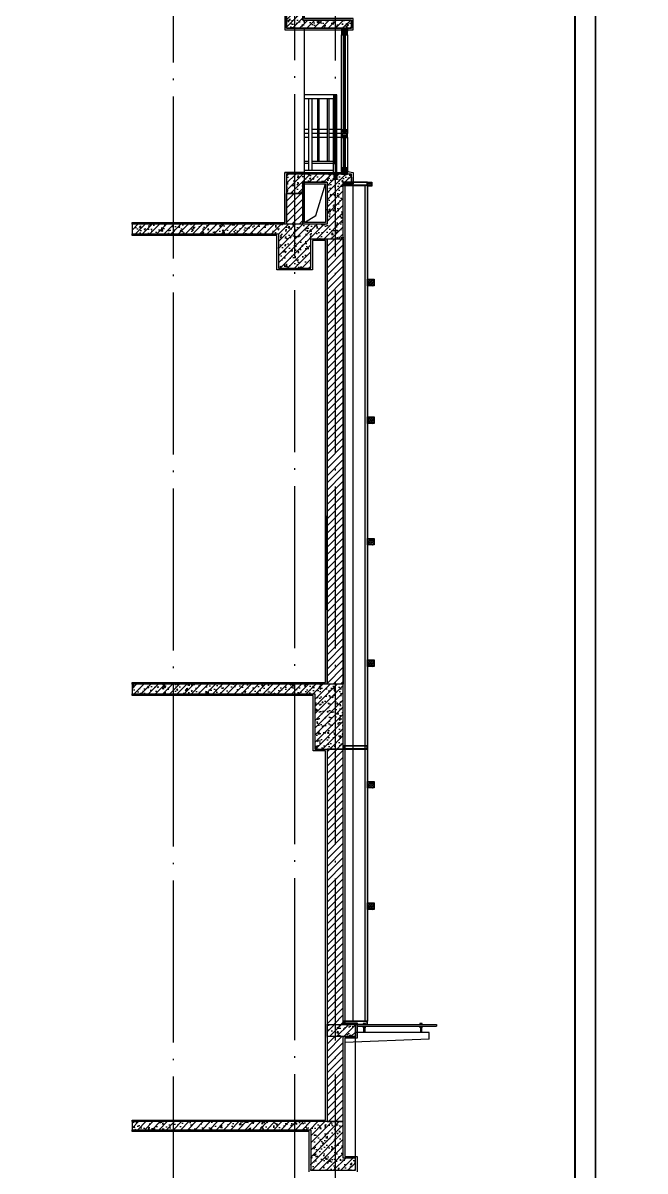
# Model space of a CAD drawing. Extents: x -737978 to 768813, y -372247 to 1140308.
# Drawn here: x -636517 to -628845, y -329121 to -314946 of the extents above; entities that cross this region are included whole.
import ezdxf

# ---------------------------------------------------------------- set-up
doc = ezdxf.new("R2010")
doc.units = 0
doc.header["$LTSCALE"] = 1000
doc.header["$MEASUREMENT"] = 0
doc.linetypes.add('DOTE', pattern=[2.42, 2, -0.2, 0.02, -0.2])
doc.layers.get('0').update_dxf_attribs({"linetype": 'CONTINUOUS'})
for name, color, linetype in [('0-填充边线', 7, 'CONTINUOUS'), ('DOTE', 1, 'DOTE'), ('J-COLU-梁柱', 30, 'CONTINUOUS'), ('J-DOOR-窗', 126, 'CONTINUOUS'), ('J-ELEV-立面栏杆', 36, 'CONTINUOUS'), ('J-ELEV-立面雨篷', 249, 'CONTINUOUS'), ('J-SECT-剖面看线', 253, 'CONTINUOUS'), ('PUB_TITLE', 4, 'CONTINUOUS'), ('填充', 8, 'CONTINUOUS'), ('龙骨', 36, 'CONTINUOUS')]:
    doc.layers.add(name, color=color, linetype=linetype)
pattern_1 = [(45, (267794.986, 23526.365), (-3.367596045, 3.367596045), []), (45, (267797.231, 23526.365), (-3.367596045, 3.367596045), [])]
pattern_2 = [(45, (267264.468, 23232.42), (-3.367596045, 3.367596045), []), (45, (267266.713, 23232.42), (-3.367596045, 3.367596045), [])]

# ---------------------------------------------------------------- blocks, each defined once
blk = doc.blocks.new('P-TC')
blk.add_hatch(color=256).paths.add_polyline_path([(-292428, -59147), (-292441, -59147), (-292441, -59161, -0.373238)])
h = blk.add_hatch(color=256)
edge = h.paths.add_edge_path()
edge.add_arc((-292421, -60880), 20.1, 184.8939, 248.3304, ccw=False)
edge.add_line((-292441, -60881), (-292441, -60897))
edge.add_line((-292441, -60897), (-292428, -60898))
at = {"layer": '填充'}
h = blk.add_hatch(dxfattribs=at)
h.set_pattern_fill('HONEY', color=256, scale=2, style=0)
h.set_pattern_definition([(0, (442404.176, 74413.151), (4.7625, 2.74963), [3.175, -6.35]), (120, (442404.176, 74413.151), (-4.762499431, 2.749630986), [3.175, -6.35]), (60, (442404.176, 74413.151), (5.69e-07, 5.499260986), [-6.35, 3.175])])
h.paths.add_polyline_path([(-292446, -59132), (-292446, -59152), (-292506, -59152), (-292506, -59132)])
h = blk.add_hatch(dxfattribs=at)
h.set_pattern_fill('ANSI32', color=256, style=0)
h.set_pattern_definition(pattern_2)
h.paths.add_polyline_path([(-292571, -59997), (-292611, -59997), (-292611, -59947), (-292571, -59947)])
h.paths.add_polyline_path([(-292574, -59994), (-292608, -59994), (-292608, -59950), (-292574, -59950)], flags=16)
h = blk.add_hatch(dxfattribs=at)
h.set_pattern_fill('ANSI32', color=256, style=0)
h.set_pattern_definition(pattern_2)
h.paths.add_polyline_path([(-292611, -60772), (-292571, -60772), (-292571, -60797), (-292611, -60797)])
h.paths.add_polyline_path([(-292608, -60775), (-292574, -60775), (-292574, -60794), (-292608, -60794)], flags=16)
h = blk.add_hatch(dxfattribs=at)
h.set_pattern_fill('ANSI32', color=256, style=0)
h.set_pattern_definition(pattern_1)
h.paths.add_polyline_path([(-292561, -60927), (-292561, -60933), (-292621, -60933), (-292621, -60927)])
h = blk.add_hatch(dxfattribs=at)
h.set_pattern_fill('ANSI32', color=256, style=0)
h.set_pattern_definition(pattern_1)
h.paths.add_polyline_path([(-292561, -60927), (-292561, -60933), (-292621, -60933), (-292621, -60927)])
h = blk.add_hatch(dxfattribs=at)
h.set_pattern_fill('HONEY', color=252, scale=2, style=0)
h.set_pattern_definition([(0, (442404.168, 72643.1513), (4.7625, 2.74963), [3.175, -6.35]), (120, (442404.168, 72643.1513), (-4.762499431, 2.749630986), [3.175, -6.35]), (60, (442404.168, 72643.1513), (5.69e-07, 5.499260986), [-6.35, 3.175])])
h.paths.add_polyline_path([(-292506, -60902), (-292446, -60902), (-292446, -60922), (-292506, -60922)])
for points in [[(-292428, -59147, 0.373238), (-292441, -59161), (-292441, -59147)], [(-292428, -60898, -0.284086), (-292441, -60881), (-292441, -60897)], [(-292428, -60898, -0.284086), (-292441, -60881), (-292441, -60897)]]:
    blk.add_lwpolyline(points, format="xyb", close=True)
at = {"layer": 'J-DOOR-窗'}
for p, q in [((-292511, -60847), (-292511, -59207)), ((-292487, -60377), (-292487, -59207)), ((-292481, -60402), (-292481, -59207)), ((-292471, -60377), (-292471, -59207)), ((-292465, -60402), (-292465, -59207)), ((-292441, -59207), (-292441, -60377)), ((-292487, -60872), (-292487, -60477)), ((-292481, -60847), (-292481, -60452)), ((-292471, -60872), (-292471, -60477)), ((-292465, -60847), (-292465, -60452)), ((-292441, -60477), (-292441, -60847))]:
    blk.add_line(p, q, dxfattribs=at)
for points in [[(-292441, -59127), (-292511, -59127), (-292511, -59157), (-292441, -59157)], [(-292446, -59132), (-292506, -59132), (-292506, -59152), (-292446, -59152)], [(-292446, -59162), (-292506, -59162), (-292506, -59202), (-292492, -59202), (-292492, -59177), (-292476, -59177), (-292476, -59177), (-292460, -59177), (-292460, -59202), (-292446, -59202)], [(-292446, -60422), (-292506, -60422), (-292506, -60382), (-292492, -60382), (-292492, -60407), (-292476, -60407), (-292476, -60407), (-292460, -60407), (-292460, -60382), (-292446, -60382)], [(-292446, -60432), (-292506, -60432), (-292506, -60472), (-292492, -60472), (-292492, -60447), (-292476, -60447), (-292476, -60447), (-292460, -60447), (-292460, -60472), (-292446, -60472)], [(-292441, -60897), (-292511, -60897), (-292511, -60927), (-292441, -60927)], [(-292446, -60892), (-292506, -60892), (-292506, -60852), (-292492, -60852), (-292492, -60877), (-292476, -60877), (-292476, -60877), (-292460, -60877), (-292460, -60852), (-292446, -60852)], [(-292446, -60902), (-292506, -60902), (-292506, -60922), (-292446, -60922)]]:
    blk.add_lwpolyline(points, close=True, dxfattribs=at)
for points in [[(-292441, -59157), (-292511, -59157), (-292511, -59207), (-292487, -59207), (-292487, -59182), (-292481, -59182), (-292481, -59207), (-292471, -59207), (-292471, -59182), (-292465, -59182), (-292465, -59207), (-292441, -59207), (-292441, -59157)], [(-292441, -60427), (-292511, -60427), (-292511, -60377), (-292487, -60377), (-292487, -60402), (-292481, -60402), (-292481, -60377), (-292471, -60377), (-292471, -60402), (-292465, -60402), (-292465, -60377), (-292441, -60377), (-292441, -60427)], [(-292441, -60427), (-292511, -60427), (-292511, -60477), (-292487, -60477), (-292487, -60452), (-292481, -60452), (-292481, -60477), (-292471, -60477), (-292471, -60452), (-292465, -60452), (-292465, -60477), (-292441, -60477), (-292441, -60427)], [(-292441, -60897), (-292511, -60897), (-292511, -60847), (-292487, -60847), (-292487, -60872), (-292481, -60872), (-292481, -60847), (-292471, -60847), (-292471, -60872), (-292465, -60872), (-292465, -60847), (-292441, -60847), (-292441, -60897)]]:
    blk.add_lwpolyline(points, dxfattribs=at)
at = {"layer": 'J-ELEV-立面栏杆'}
for points in [[(-292571, -59947), (-292611, -59947), (-292611, -59997), (-292571, -59997)], [(-292574, -59950), (-292608, -59950), (-292608, -59994), (-292574, -59994)], [(-292608, -60794), (-292574, -60794), (-292574, -60775), (-292608, -60775)]]:
    blk.add_lwpolyline(points, close=True, dxfattribs=at)
for points in [[(-292611, -60927), (-292611, -59997)], [(-292601, -60772), (-292601, -59997)], [(-292581, -60772), (-292581, -59997)], [(-292571, -60927), (-292571, -59997)], [(-292611, -60797), (-292571, -60797), (-292571, -60772), (-292611, -60772), (-292611, -60797)]]:
    blk.add_lwpolyline(points, dxfattribs=at)
at = {"layer": 'J-SECT-剖面看线'}
for points in [[(-292611, -59947), (-292971, -59947)], [(-292611, -59997), (-292971, -59997)], [(-292921, -59997), (-292921, -60877)], [(-292881, -59997), (-292881, -60877)], [(-292811, -59997), (-292811, -60772)], [(-292791, -59997), (-292791, -60772)], [(-292691, -59997), (-292691, -60772)], [(-292671, -59997), (-292671, -60772)], [(-292921, -60377), (-292971, -60377)], [(-292811, -60377), (-292881, -60377)], [(-292691, -60377), (-292791, -60377)], [(-292611, -60377), (-292671, -60377)], [(-292511, -60377), (-292571, -60377)], [(-292921, -60427), (-292971, -60427)], [(-292921, -60477), (-292971, -60477)], [(-292811, -60427), (-292881, -60427)], [(-292811, -60477), (-292881, -60477)], [(-292691, -60427), (-292791, -60427)], [(-292691, -60477), (-292791, -60477)], [(-292611, -60427), (-292671, -60427)], [(-292611, -60477), (-292671, -60477)], [(-292511, -60427), (-292571, -60427)], [(-292511, -60477), (-292571, -60477)], [(-292921, -60772), (-292971, -60772)], [(-292921, -60797), (-292971, -60797)], [(-292611, -60772), (-292881, -60772)], [(-292611, -60797), (-292881, -60797)], [(-292971, -60877), (-292611, -60877)]]:
    blk.add_lwpolyline(points, dxfattribs=at)
at = {"layer": '填充'}
for points in [[(-292561, -60927), (-292561, -60933), (-292621, -60933), (-292621, -60927), (-292561, -60927)], [(-292561, -60927), (-292561, -60933), (-292621, -60933), (-292621, -60927), (-292561, -60927)], [(-292609, -60933), (-292609, -60986), (-292621, -60986), (-292621, -60993), (-292602, -60993), (-292602, -60933)], [(-292609, -60933), (-292609, -60986), (-292621, -60986), (-292621, -60993), (-292602, -60993), (-292602, -60933)], [(-292572, -60933), (-292572, -60986), (-292561, -60986), (-292561, -60993), (-292579, -60993), (-292579, -60933)], [(-292572, -60933), (-292572, -60986), (-292561, -60986), (-292561, -60993), (-292579, -60993), (-292579, -60933)]]:
    blk.add_lwpolyline(points, dxfattribs=at)

msp = doc.modelspace()

# ---------------------------------------------------------------- hatches: boundary and pattern name
h = msp.add_hatch()
h.set_pattern_fill('BRASS', color=256, scale=50, angle=45)
h.set_pattern_definition([(45, (-300135.547, -243785.918), (-14.0310887, 14.0310887), []), (45, (-300142.562, -243778.903), (-14.0310887, 14.0310887), [9.921478, -4.960735])])
h.paths.add_polyline_path([(-632266.4, -316910.9), (-632216.4, -316910.9), (-632216.4, -316960.9), (-632266.4, -316960.9)])
h = msp.add_hatch()
h.set_pattern_fill('HEX', color=256, scale=15)
h.set_pattern_definition([(0, (-303228.992, -252885.923), (0, 24.74667), [14.2875, -28.575]), (120, (-303228.992, -252885.923), (-21.4312449, -12.373335), [14.2875, -28.575]), (60, (-303214.705, -252885.923), (-21.4312449, 12.373335), [14.2875, -28.575])])
h.paths.add_polyline_path([(-632296.4, -327295.9), (-632296.4, -327265.9), (-632296.4, -327265.9), (-632296.4, -317000.9), (-632296.4, -317000.9), (-632296.4, -316970.9), (-632266.4, -316970.9), (-632266.4, -327295.9)])
h = msp.add_hatch()
h.set_pattern_fill('BRASS', color=256, scale=50, angle=45)
h.set_pattern_definition([(45, (-300135.534, -244985.923), (-14.0310887, 14.0310887), []), (45, (-300142.55, -244978.907), (-14.0310887, 14.0310887), [9.921478, -4.960735])])
h.paths.add_polyline_path([(-632266.4, -318110.9), (-632186.4, -318110.9), (-632186.4, -318190.9), (-632266.4, -318190.9)])
h = msp.add_hatch()
h.set_pattern_fill('BRASS', color=256, scale=50, angle=45)
h.set_pattern_definition([(45, (-300135.555, -246685.923), (-14.0310887, 14.0310887), []), (45, (-300142.57, -246678.907), (-14.0310887, 14.0310887), [9.921478, -4.960735])])
h.paths.add_polyline_path([(-632266.4, -319810.9), (-632186.4, -319810.9), (-632186.4, -319890.9), (-632266.4, -319890.9)])
h = msp.add_hatch()
h.set_pattern_fill('BRASS', color=256, scale=50, angle=45)
h.set_pattern_definition([(45, (-300135.56, -248185.923), (-14.0310887, 14.0310887), []), (45, (-300142.576, -248178.907), (-14.0310887, 14.0310887), [9.921478, -4.960735])])
h.paths.add_polyline_path([(-632266.4, -321310.9), (-632186.4, -321310.9), (-632186.4, -321390.9), (-632266.4, -321390.9)])
h = msp.add_hatch()
h.set_pattern_fill('BRASS', color=256, scale=50, angle=45)
h.set_pattern_definition([(45, (-300135.557, -249685.923), (-14.0310887, 14.0310887), []), (45, (-300142.573, -249678.907), (-14.0310887, 14.0310887), [9.921478, -4.960735])])
h.paths.add_polyline_path([(-632266.4, -322810.9), (-632186.4, -322810.9), (-632186.4, -322890.9), (-632266.4, -322890.9)])
h = msp.add_hatch()
h.set_pattern_fill('BRASS', color=256, scale=50, angle=45)
h.set_pattern_definition([(45, (-300135.558, -251185.923), (-14.0310887, 14.0310887), []), (45, (-300142.574, -251178.907), (-14.0310887, 14.0310887), [9.921478, -4.960735])])
h.paths.add_polyline_path([(-632266.4, -324310.9), (-632186.4, -324310.9), (-632186.4, -324390.9), (-632266.4, -324390.9)])
h = msp.add_hatch()
h.set_pattern_fill('BRASS', color=256, scale=50, angle=45)
h.set_pattern_definition([(45, (-300135.568, -252685.923), (-14.0310887, 14.0310887), []), (45, (-300142.584, -252678.907), (-14.0310887, 14.0310887), [9.921478, -4.960735])])
h.paths.add_polyline_path([(-632266.4, -325810.9), (-632186.4, -325810.9), (-632186.4, -325890.9), (-632266.4, -325890.9)])
at = {"layer": '填充'}
h = msp.add_hatch(dxfattribs=at)
h.set_pattern_fill('钢筋混凝土', color=256, scale=25, style=0)
h.set_pattern_definition([(45, (-333273.396, -255860.92), (-44.194174, 44.194174), []), (50, (-333273.4, -255860.92), (179.315046, -15.688034), [18.75, -206.25]), (355, (-333273.4, -255860.92), (-34.68783, 188.04803), [15, -165]), (100.4514, (-333258.45, -255862.23), (144.62735, 172.35989), [15.93505, -175.28553]), (46.1842, (-333273.4, -255810.92), (266.81026, -41.37975), [28.125, -309.375]), (96.6356, (-333251.16, -255814.37), (233.66568, 243.52947), [23.90257, -262.92825]), (351.1842, (-333273.4, -255810.92), (233.66549, 243.52965), [22.5, -247.5]), (21, (-333248.4, -255823.42), (149.22676, -100.65472), [18.75, -206.25]), (326, (-333248.4, -255823.42), (60.82883, 181.28751), [15, -165]), (71.4514, (-333235.96, -255831.81), (210.05566, 80.63262), [15.93505, -175.28553]), (37.5, (-333273.396, -255860.92), (3.039964, 83.223463), [0, -163, 0, -167.5, 0, -165.625]), (7.5, (-333273.4, -255860.92), (65.767384, 98.602928), [0, -95.5, 0, -159.25, 0, -63.125]), (327.5, (-333329.146, -255860.92), (133.455609, -5.638718), [0, -62.5, 0, -195, 0, -258.75]), (317.5, (-333354.15, -255860.92), (145.796542, 25.026246), [0, -81.25, 0, -129.5, 0, -183.75])])
h.paths.add_polyline_path([(-632466.4, -315010.9), (-632466.4, -314910.9), (-633066.4, -314910.9), (-633066.4, -314430.9), (-635172.2, -314430.9), (-635172.2, -314550.9), (-633266.4, -314550.9), (-633266.4, -315010.9)])
h = msp.add_hatch(dxfattribs=at)
h.set_pattern_fill('钢筋混凝土', color=256, scale=25, style=0)
h.set_pattern_definition([(45, (0, 0), (-44.194174, 44.194174), []), (50, (0, 0), (179.315046, -15.688034), [18.75, -206.25]), (355, (0, 0), (-34.687833, 188.048033), [15, -165]), (100.4514, (14.94, -1.3), (144.627345, 172.359886), [15.935047, -175.28553]), (46.1842, (0, 50), (266.81026, -41.379754), [28.125, -309.375]), (96.6356, (22.23, 46.55), (233.66568, 243.52947), [23.90257, -262.92825]), (351.1842, (0, 50), (233.66549, 243.52965), [22.5, -247.5]), (21, (25, 37.5), (149.226763, -100.654723), [18.75, -206.25]), (326, (25, 37.5), (60.828833, 181.28751), [15, -165]), (71.4514, (37.44, 29.11), (210.055657, 80.632624), [15.935047, -175.28553]), (37.5, (0, 0), (3.039964, 83.2234635), [0, -163, 0, -167.5, 0, -165.625]), (7.5, (0, 0), (65.767384, 98.602928), [0, -95.5, 0, -159.25, 0, -63.125]), (327.5, (-55.75, 0), (133.455609, -5.638718), [0, -62.5, 0, -195, 0, -258.75]), (317.5, (-80.75, 0), (145.796542, 25.026246), [0, -81.25, 0, -129.5, 0, -183.75])])
edge = h.paths.add_edge_path()
edge.add_line((-632766.4, -316910.9), (-632766.4, -317430.9))
edge.add_line((-632766.4, -317430.9), (-633066.4, -317430.9))
edge.add_line((-633066.4, -317430.9), (-633266.4, -317430.9))
edge.add_line((-633266.4, -317430.9), (-635172.2, -317430.9))
edge.add_line((-635172.2, -317430.9), (-635172.2, -317550.9))
edge.add_line((-635172.2, -317550.9), (-633366.4, -317550.9))
edge.add_line((-633366.4, -317550.9), (-633366.4, -317974.7))
edge.add_line((-633366.4, -317974.7), (-632966.4, -317974.7))
edge.add_line((-632966.4, -317974.7), (-632966.4, -317610.9))
edge.add_line((-632966.4, -317610.9), (-632766.4, -317610.9))
edge.add_line((-632766.4, -317610.9), (-632766.4, -317610.9))
edge.add_line((-632766.4, -317610.9), (-632566.4, -317610.9))
edge.add_line((-632566.4, -317610.9), (-632566.4, -316910.9))
edge.add_line((-632566.4, -316910.9), (-632466.4, -316910.9))
edge.add_line((-632466.4, -316910.9), (-632466.4, -316810.9))
edge.add_line((-632466.4, -316810.9), (-632611.6, -316810.9))
edge.add_line((-632611.6, -316810.9), (-632766.4, -316810.9))
edge.add_line((-632766.4, -316810.9), (-633266.4, -316810.9))
edge.add_line((-633266.4, -316810.9), (-633266.4, -317050.9))
edge.add_line((-633266.4, -317050.9), (-633066.4, -317050.9))
edge.add_line((-633066.4, -317050.9), (-633066.4, -316910.9))
edge.add_line((-633066.4, -316910.9), (-632766.4, -316910.9))
h = msp.add_hatch(dxfattribs=at)
h.set_pattern_fill('普通砖', color=256, scale=25, style=0)
h.set_pattern_definition([(45, (0, 44.88), (-44.1941915, 44.1941915), [])])
h.paths.add_polyline_path([(-633266.4, -317050.9), (-633066.4, -317050.9), (-633066.4, -317430.9), (-633266.4, -317430.9)])
h = msp.add_hatch(dxfattribs=at)
h.set_pattern_fill('普通砖', color=256, scale=25, style=0)
h.set_pattern_definition([(45, (-322862.207, -252816.045), (-44.194192, 44.194192), [])])
h.paths.add_polyline_path([(-632766.4, -323110.9), (-632766.4, -317610.9), (-632566.4, -317610.9), (-632566.4, -323110.9)])
h = msp.add_hatch(dxfattribs=at)
h.set_pattern_fill('钢筋混凝土', color=256, scale=25, style=0)
h.set_pattern_definition([(45, (-311586.07, -252460.92), (-44.194174, 44.194174), []), (50, (-311586.07, -252460.92), (179.315046, -15.688034), [18.75, -206.25]), (355, (-311586.07, -252460.92), (-34.68783, 188.04803), [15, -165]), (100.4514, (-311571.13, -252462.23), (144.627345, 172.35989), [15.93505, -175.28553]), (46.1842, (-311586.07, -252410.92), (266.81026, -41.37975), [28.125, -309.375]), (96.6356, (-311563.84, -252414.37), (233.66568, 243.52947), [23.90257, -262.92825]), (351.1842, (-311586.07, -252410.92), (233.66549, 243.52965), [22.5, -247.5]), (21, (-311561.07, -252423.42), (149.22676, -100.65472), [18.75, -206.25]), (326, (-311561.07, -252423.42), (60.82883, 181.28751), [15, -165]), (71.4514, (-311548.64, -252431.81), (210.05566, 80.63262), [15.93505, -175.28553]), (37.5, (-311586.07, -252460.92), (3.039964, 83.223463), [0, -163, 0, -167.5, 0, -165.625]), (7.5, (-311586.07, -252460.92), (65.767384, 98.602928), [0, -95.5, 0, -159.25, 0, -63.125]), (327.5, (-311641.82, -252460.92), (133.455609, -5.638718), [0, -62.5, 0, -195, 0, -258.75]), (317.5, (-311666.82, -252460.92), (145.796542, 25.026246), [0, -81.25, 0, -129.5, 0, -183.75])])
h.paths.add_polyline_path([(-632916.4, -323910.9), (-632566.4, -323910.9), (-632566.4, -323110.9), (-632916.4, -323110.9), (-635172.2, -323110.9), (-635172.2, -323230.9), (-632916.4, -323230.9)])
h = msp.add_hatch(dxfattribs=at)
h.set_pattern_fill('普通砖', color=256, scale=25, style=0)
h.set_pattern_definition([(45, (-311586.07, -252816.045), (-44.194192, 44.194192), [])])
h.paths.add_polyline_path([(-632566.4, -323910.9), (-632766.4, -323910.9), (-632766.4, -327310.9), (-632566.4, -327310.9)])
h = msp.add_hatch(dxfattribs=at)
h.set_pattern_fill('钢筋混凝土', color=256, scale=25, style=0)
h.set_pattern_definition([(45, (-324857.917, -252660.92), (-44.194174, 44.194174), []), (50, (-324857.92, -252660.92), (179.315046, -15.688034), [18.75, -206.25]), (355, (-324857.92, -252660.92), (-34.68783, 188.04803), [15, -165]), (100.4514, (-324842.97, -252662.23), (144.62735, 172.35989), [15.93505, -175.28553]), (46.1842, (-324857.92, -252610.92), (266.81026, -41.37975), [28.125, -309.375]), (96.6356, (-324835.68, -252614.37), (233.66568, 243.52947), [23.90257, -262.92825]), (351.1842, (-324857.92, -252610.92), (233.66549, 243.52965), [22.5, -247.5]), (21, (-324832.92, -252623.42), (149.22676, -100.65472), [18.75, -206.25]), (326, (-324832.92, -252623.42), (60.82883, 181.28751), [15, -165]), (71.4514, (-324820.48, -252631.81), (210.05566, 80.63262), [15.93505, -175.28553]), (37.5, (-324857.917, -252660.92), (3.039964, 83.223463), [0, -163, 0, -167.5, 0, -165.625]), (7.5, (-324857.92, -252660.92), (65.767384, 98.602928), [0, -95.5, 0, -159.25, 0, -63.125]), (327.5, (-324913.667, -252660.92), (133.455609, -5.638718), [0, -62.5, 0, -195, 0, -258.75]), (317.5, (-324938.67, -252660.92), (145.796542, 25.026246), [0, -81.25, 0, -129.5, 0, -183.75])])
h.paths.add_polyline_path([(-632766.4, -327310.9), (-632416.4, -327310.9), (-632416.4, -327460.9), (-632766.4, -327460.9)])
h = msp.add_hatch(dxfattribs=at)
h.set_pattern_fill('普通砖', color=256, scale=25, style=0)
h.set_pattern_definition([(45, (-324857.917, -252816.045), (-44.194192, 44.194192), [])])
h.paths.add_polyline_path([(-632766.4, -328510.9), (-632566.4, -328510.9), (-632566.4, -327460.9), (-632766.4, -327460.9)])
h = msp.add_hatch(dxfattribs=at)
h.set_pattern_fill('钢筋混凝土', color=256, scale=25, style=0)
h.set_pattern_definition([(45, (-324857.917, -252860.92), (-44.194174, 44.194174), []), (50, (-324857.92, -252860.92), (179.315046, -15.688034), [18.75, -206.25]), (355, (-324857.92, -252860.92), (-34.68783, 188.04803), [15, -165]), (100.4514, (-324842.97, -252862.23), (144.62735, 172.35989), [15.93505, -175.28553]), (46.1842, (-324857.92, -252810.92), (266.81026, -41.37975), [28.125, -309.375]), (96.6356, (-324835.68, -252814.37), (233.66568, 243.52947), [23.90257, -262.92825]), (351.1842, (-324857.92, -252810.92), (233.66549, 243.52965), [22.5, -247.5]), (21, (-324832.92, -252823.42), (149.22676, -100.65472), [18.75, -206.25]), (326, (-324832.92, -252823.42), (60.82883, 181.28751), [15, -165]), (71.4514, (-324820.48, -252831.81), (210.05566, 80.63262), [15.93505, -175.28553]), (37.5, (-324857.917, -252860.92), (3.039964, 83.223463), [0, -163, 0, -167.5, 0, -165.625]), (7.5, (-324857.92, -252860.92), (65.767384, 98.602928), [0, -95.5, 0, -159.25, 0, -63.125]), (327.5, (-324913.667, -252860.92), (133.455609, -5.638718), [0, -62.5, 0, -195, 0, -258.75]), (317.5, (-324938.67, -252860.92), (145.796542, 25.026246), [0, -81.25, 0, -129.5, 0, -183.75])])
h.paths.add_polyline_path([(-632458.2, -329110.9), (-632416.4, -329110.9), (-632416.4, -328960.9), (-632566.4, -328960.9), (-632566.4, -328510.9), (-635172.2, -328510.9), (-635172.2, -328610.9), (-632966.4, -328610.9), (-632966.4, -329110.9)])

# ---------------------------------------------------------------- linework, layer by layer
for points in [[(-632296.4, -327270.9), (-632296.4, -327240.9), (-632296.4, -327240.9), (-632296.4, -316975.9), (-632296.4, -316975.9), (-632296.4, -316945.9), (-632266.4, -316945.9), (-632266.4, -327270.9)], [(-632266.4, -316910.9), (-632216.4, -316910.9), (-632216.4, -316960.9), (-632266.4, -316960.9)], [(-632266.4, -318110.9), (-632186.4, -318110.9), (-632186.4, -318190.9), (-632266.4, -318190.9)], [(-632266.4, -319810.9), (-632186.4, -319810.9), (-632186.4, -319890.9), (-632266.4, -319890.9)], [(-632266.4, -321310.9), (-632186.4, -321310.9), (-632186.4, -321390.9), (-632266.4, -321390.9)], [(-632266.4, -322810.9), (-632186.4, -322810.9), (-632186.4, -322890.9), (-632266.4, -322890.9)], [(-632266.4, -324310.9), (-632186.4, -324310.9), (-632186.4, -324390.9), (-632266.4, -324390.9)], [(-632266.4, -325810.9), (-632186.4, -325810.9), (-632186.4, -325890.9), (-632266.4, -325890.9)]]:
    msp.add_lwpolyline(points, close=True)
at = {"layer": '0-填充边线'}
for points in [[(-635172.2, -314550.9), (-635172.2, -314570.9), (-633286.4, -314570.9), (-633286.4, -315030.9), (-632446.4, -315030.9), (-632446.4, -314890.9), (-633046.4, -314890.9), (-633046.4, -313930.9), (-632446.4, -313930.9), (-632446.4, -313790.9), (-633286.4, -313790.9), (-633286.4, -314410.9), (-635172.2, -314410.9), (-635172.2, -314430.9), (-633266.4, -314430.9), (-633266.4, -313810.9), (-632466.4, -313810.9), (-632466.4, -313910.9), (-633066.4, -313910.9), (-633066.4, -314910.9), (-632466.4, -314910.9), (-632466.4, -315010.9), (-633266.4, -315010.9), (-633266.4, -314550.9)], [(-633046.4, -316930.9), (-632786.4, -316930.9), (-632786.4, -317410.9), (-633046.4, -317410.9)]]:
    msp.add_lwpolyline(points, close=True, dxfattribs=at)
for points in [[(-632986.4, -329130.9), (-632986.4, -328630.9), (-635172.2, -328630.9), (-635172.2, -328610.9), (-632966.4, -328610.9), (-632966.4, -329110.9), (-632416.4, -329110.9), (-632416.4, -328960.9), (-632566.4, -328960.9), (-632566.4, -327460.9), (-632416.4, -327460.9), (-632416.4, -327310.9), (-632566.4, -327310.9), (-632566.4, -316910.9), (-632466.4, -316910.9), (-632466.4, -316810.9), (-632466.4, -316810.9), (-632466.4, -316810.9), (-632466.4, -316810.9), (-632466.4, -316810.9), (-633066.4, -316810.9), (-633266.4, -316810.9), (-633266.4, -316810.9), (-633266.4, -317430.9), (-635172.2, -317430.9), (-635172.2, -317410.9), (-633286.4, -317410.9), (-633286.4, -316790.9)], [(-633046.4, -316790.9), (-633286.4, -316790.9), (-632786.4, -316790.9), (-632786.4, -316790.9), (-632586.4, -316790.9)], [(-632516.4, -316780.7), (-632446.4, -316790.9), (-632446.4, -316930.9), (-632546.4, -316930.9), (-632546.4, -327290.9), (-632396.4, -327290.9), (-632396.4, -327480.9), (-632546.4, -327480.9), (-632546.4, -328940.9), (-632396.4, -328940.9), (-632396.4, -329130.9)], [(-633046.4, -317410.9), (-632904.3, -317321), (-632786.4, -316930.9)], [(-632786.4, -322190.9), (-632786.4, -317630.9), (-632946.4, -317630.9), (-632946.4, -317994.7), (-633386.4, -317994.7), (-633386.4, -317570.9), (-635172.2, -317570.9), (-635172.2, -317550.9), (-633366.4, -317550.9), (-633366.4, -317974.7), (-632966.4, -317974.7), (-632966.4, -317610.9), (-632766.4, -317610.9), (-632766.4, -317610.9), (-632766.4, -323110.9), (-632766.4, -323110.9), (-632766.4, -323110.9), (-635172.2, -323110.9), (-635172.2, -323090.9), (-632786.4, -323090.9), (-632786.4, -323090.9), (-632786.4, -323090.9), (-632786.4, -322190.9)], [(-632786.4, -328490.9), (-632786.4, -328490.9), (-632786.4, -323930.9), (-632936.4, -323930.9), (-632936.4, -323250.9), (-635172.2, -323250.9), (-635172.2, -323230.9), (-632916.4, -323230.9), (-632916.4, -323910.9), (-632766.4, -323910.9), (-632766.4, -328510.9), (-635172.2, -328510.9), (-635172.2, -328490.9), (-632786.4, -328490.9), (-632786.4, -328490.9)]]:
    msp.add_lwpolyline(points, dxfattribs=at)
at = {"layer": 'DOTE'}
for points in [[(-634666.4, -303753.5), (-634666.4, -334902.1)], [(-633166.4, -303723.2), (-633166.4, -334860.4)], [(-632666.4, -303729.8), (-632666.4, -334860.4)], [(-632766.4, -316910.9), (-633066.4, -316910.9)]]:
    msp.add_lwpolyline(points, dxfattribs=at)
at = {"layer": 'J-COLU-梁柱'}
for points in [[(-632466.4, -315010.9), (-632466.4, -315010.9), (-632466.4, -314910.9), (-633066.4, -314910.9), (-633066.4, -314430.9), (-635172.2, -314430.9), (-635172.2, -314550.9), (-633266.4, -314550.9), (-633266.4, -315010.9), (-632466.4, -315010.9)], [(-632766.4, -316910.9), (-632766.4, -316910.9), (-632766.4, -317430.9), (-633066.4, -317430.9), (-633066.4, -317430.9), (-633066.4, -317430.9), (-633066.4, -317430.9), (-633266.4, -317430.9), (-633266.4, -317430.9), (-635172.2, -317430.9), (-635172.2, -317550.9), (-633366.4, -317550.9), (-633366.4, -317974.7), (-632966.4, -317974.7), (-632966.4, -317610.9), (-632766.4, -317610.9), (-632766.4, -317610.9), (-632566.4, -317610.9), (-632566.4, -316910.9), (-632466.4, -316910.9), (-632466.4, -316810.9), (-632466.4, -316810.9), (-632611.6, -316810.9), (-632766.4, -316810.9), (-633266.4, -316810.9), (-633266.4, -317050.9), (-633066.4, -317050.9), (-633066.4, -316910.9), (-632766.4, -316910.9)], [(-633066.4, -316910.9), (-633066.4, -317248.3)], [(-633066.4, -317050.9), (-633266.4, -317050.9)], [(-632916.4, -323910.9), (-632566.4, -323910.9), (-632566.4, -323110.9), (-632566.4, -323110.9), (-632916.4, -323110.9), (-632916.4, -323110.9), (-635172.2, -323110.9), (-635172.2, -323230.9), (-632916.4, -323230.9), (-632916.4, -323910.9)], [(-632458.2, -329110.9), (-632416.4, -329110.9), (-632416.4, -328960.9), (-632566.4, -328960.9), (-632566.4, -328510.9), (-635172.2, -328510.9), (-635172.2, -328610.9), (-632966.4, -328610.9), (-632966.4, -329110.9), (-632458.2, -329110.9)]]:
    msp.add_lwpolyline(points, dxfattribs=at)
for points in [[(-633066.4, -316910.9), (-632766.4, -316910.9), (-632766.4, -317430.9), (-633066.4, -317430.9)], [(-633266.4, -317050.9), (-633066.4, -317050.9), (-633066.4, -317430.9), (-633266.4, -317430.9)], [(-632766.4, -323110.9), (-632766.4, -317610.9), (-632566.4, -317610.9), (-632566.4, -323110.9)], [(-632566.4, -323910.9), (-632766.4, -323910.9), (-632766.4, -327310.9), (-632566.4, -327310.9)], [(-632766.4, -327310.9), (-632416.4, -327310.9), (-632416.4, -327460.9), (-632766.4, -327460.9)], [(-632766.4, -328510.9), (-632566.4, -328510.9), (-632566.4, -327460.9), (-632766.4, -327460.9)]]:
    msp.add_lwpolyline(points, close=True, dxfattribs=at)
at = {"layer": 'J-DOOR-窗'}
msp.add_line((-632463.2, -329110.9), (-632513.2, -329110.9), dxfattribs=at)
for points in [[(-632566.4, -327310.9), (-632416.4, -327310.9)], [(-632396.4, -327310.9), (-631416.4, -327310.9)], [(-632396.4, -327330.9), (-631416.4, -327330.9)], [(-631416.4, -327310.9), (-631416.4, -327330.9)]]:
    msp.add_lwpolyline(points, dxfattribs=at)
at = {"layer": 'J-ELEV-立面雨篷', "ltscale": 0.005}
for p, q in [((-632315.7, -327350.9), (-632315.7, -327410.9)), ((-632300.7, -327350.9), (-632300.7, -327410.9)), ((-631615.7, -327350.9), (-631615.7, -327410.9)), ((-631600.7, -327350.9), (-631600.7, -327410.9))]:
    msp.add_line(p, q, dxfattribs=at)
for points in [[(-632293.2, -327310.9), (-632293.2, -327300.9), (-632323.2, -327300.9), (-632323.2, -327310.9)], [(-631593.2, -327310.9), (-631593.2, -327300.9), (-631623.2, -327300.9), (-631623.2, -327310.9)], [(-631508.2, -327410.9), (-632416.4, -327410.9)], [(-632297.2, -327330.9), (-632297.2, -327350.9), (-632319.2, -327350.9), (-632319.2, -327330.9)], [(-631597.2, -327330.9), (-631597.2, -327350.9), (-631619.2, -327350.9), (-631619.2, -327330.9)], [(-631508.2, -327490.9), (-631508.2, -327410.9)], [(-631508.2, -327490.9), (-632546.4, -327534.3)]]:
    msp.add_lwpolyline(points, dxfattribs=at)
at = {"layer": 'J-SECT-剖面看线'}
for points in [[(-633046.4, -317290.9), (-633046.4, -315010.9)], [(-632786.4, -321030.9), (-632786.4, -322190.9)]]:
    msp.add_lwpolyline(points, dxfattribs=at)
at = {"layer": 'J-SECT-剖面看线', "color": 251}
msp.add_lwpolyline([(-632416.4, -328960.9), (-632416.4, -327460.9)], dxfattribs=at)
at = {"layer": 'PUB_TITLE'}
for points in [[(-644307.6, -338662.7), (-629457.6, -338662.7), (-629457.6, -301887.7), (-644307.6, -301887.7)], [(-629457.6, -338662.7), (-587407.6, -338662.7), (-587407.6, -308962.7), (-629457.6, -308962.7)]]:
    msp.add_lwpolyline(points, close=True, dxfattribs=at)
at = {"layer": 'PUB_TITLE', "const_width": 25}
msp.add_lwpolyline([(-644057.6, -338412.7), (-629707.6, -338412.7), (-629707.6, -302512.7), (-644057.6, -302512.7)], close=True, dxfattribs=at)
at = {"layer": '龙骨'}
for points in [[(-632266.4, -316910.9), (-632566.4, -316910.9), (-632566.4, -316950.9), (-632266.4, -316950.9)], [(-632271.4, -316915.9), (-632561.4, -316915.9), (-632561.4, -316945.9), (-632271.4, -316945.9)], [(-632266.4, -323870.9), (-632566.4, -323870.9), (-632566.4, -323910.9), (-632266.4, -323910.9)], [(-632271.4, -323875.9), (-632561.4, -323875.9), (-632561.4, -323905.9), (-632271.4, -323905.9)], [(-632266.4, -327270.9), (-632566.4, -327270.9), (-632566.4, -327310.9), (-632266.4, -327310.9)], [(-632271.4, -327275.9), (-632561.4, -327275.9), (-632561.4, -327305.9), (-632271.4, -327305.9)]]:
    msp.add_lwpolyline(points, close=True, dxfattribs=at)
msp.add_lwpolyline([(-632446.4, -327270.9), (-632446.4, -316850.9)], dxfattribs=at)

# ---------------------------------------------------------------- block references
at = {"layer": 'J-COLU-梁柱'}
msp.add_blockref('P-TC', (-340075.5, -255884.3), dxfattribs=at)

doc.saveas('drawing.dxf')
